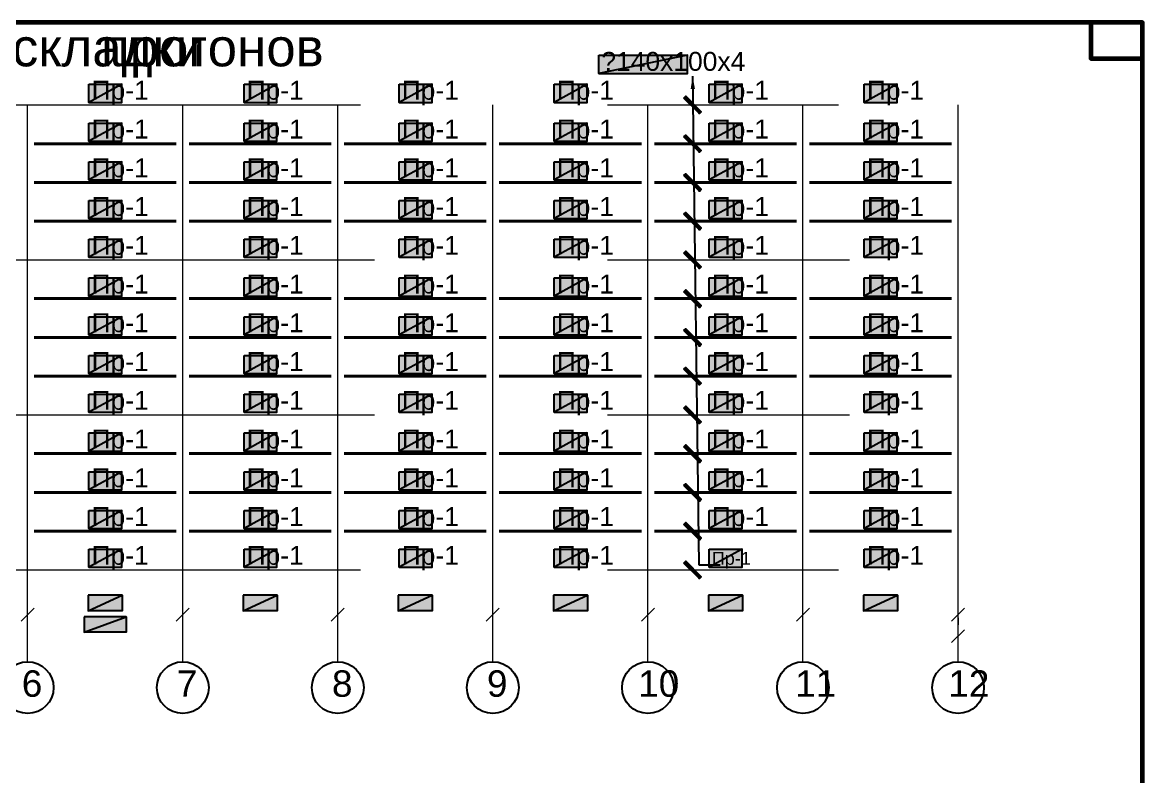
# Model space of a CAD drawing. Extents: x 8 to 21351, y 0 to 420.
# Drawn here: x 18005.6 to 18222.4, y 146 to 292 of the extents above; entities that cross this region are included whole.
import ezdxf

# ---------------------------------------------------------------- set-up
doc = ezdxf.new("R2010")
doc.units = 0
doc.linetypes.add('TEYPDFCAD_CENTER', pattern=[20, 12, -3, 2, -3])
for name, color, linetype in [('PDF_ВЫНОСКИ', 7, 'Continuous'), ('PDF_ОСИ', 7, 'Continuous'), ('TEY_REVIEW_AXIS', 7, 'Continuous'), ('TEY_REVIEW_LEADER', 7, 'Continuous')]:
    doc.layers.add(name, color=color, linetype=linetype)
doc.styles.add('TEYPDFCAD_TEXT', font='arial.ttf')
doc.dimstyles.new('TEYPDFCAD_SCALE_1', dxfattribs={"dimtxt": 2.5, "dimasz": 2.5, "dimexe": 1.25, "dimexo": 0.75, "dimtad": 1, "dimdsep": 46, "dimtxsty": 'Standard', "dimcen": 0.09, "dimadec": 0, "dimazin": 0, "dimtfac": 1, "dimtofl": 0, "dimtmove": 0, "dimatfit": 3, "dimfxl": 1, "dimarcsym": 0})

# ---------------------------------------------------------------- blocks, each defined once
blk = doc.blocks.new('TEY_AXIS')
at = {"layer": 'PDF_ОСИ', "linetype": 'TEYPDFCAD_CENTER', "lineweight": 9}
blk.add_line((0, 0), (1, 0), dxfattribs=at)

msp = doc.modelspace()

# ---------------------------------------------------------------- hatches: boundary and pattern name
at = {"true_color": 0xffffff}
h = msp.add_hatch(color=0, dxfattribs=at)
h.paths.add_polyline_path([(18117.16, 285.67), (18134.3, 285.67), (18117.16, 282.17)])
h.paths.add_polyline_path([(18134.3, 285.67), (18117.16, 282.17), (18134.3, 282.17)])
h = msp.add_hatch(color=0, dxfattribs=at)
h.paths.add_polyline_path([(18018.5, 280.06), (18024.87, 280.06), (18018.5, 276.56)])
h.paths.add_polyline_path([(18024.87, 280.06), (18018.5, 276.56), (18024.87, 276.56)])
h = msp.add_hatch(color=0, dxfattribs=at)
h.paths.add_polyline_path([(18048.51, 280.06), (18054.86, 280.06), (18048.51, 276.56)])
h.paths.add_polyline_path([(18054.86, 280.06), (18048.51, 276.56), (18054.86, 276.56)])
h = msp.add_hatch(color=0, dxfattribs=at)
h.paths.add_polyline_path([(18078.51, 280.06), (18084.88, 280.06), (18078.51, 276.56)])
h.paths.add_polyline_path([(18084.88, 280.06), (18078.51, 276.56), (18084.88, 276.56)])
h = msp.add_hatch(color=0, dxfattribs=at)
h.paths.add_polyline_path([(18108.5, 280.06), (18114.87, 280.06), (18108.5, 276.56)])
h.paths.add_polyline_path([(18114.87, 280.06), (18108.5, 276.56), (18114.87, 276.56)])
h = msp.add_hatch(color=0, dxfattribs=at)
h.paths.add_polyline_path([(18138.51, 280.06), (18144.86, 280.06), (18138.51, 276.56)])
h.paths.add_polyline_path([(18144.86, 280.06), (18138.51, 276.56), (18144.86, 276.56)])
h = msp.add_hatch(color=0, dxfattribs=at)
h.paths.add_polyline_path([(18168.51, 280.06), (18174.88, 280.06), (18168.51, 276.56)])
h.paths.add_polyline_path([(18174.88, 280.06), (18168.51, 276.56), (18174.88, 276.56)])
h = msp.add_hatch(color=7)
h.paths.add_polyline_path([(18133.62, 277.39), (18133.96, 277.75), (18136.61, 274.38)])
h.paths.add_polyline_path([(18133.96, 277.75), (18136.61, 274.38), (18136.97, 274.74)])
h = msp.add_hatch(color=0, dxfattribs=at)
h.paths.add_polyline_path([(18018.5, 272.56), (18024.87, 272.56), (18018.5, 269.07)])
h.paths.add_polyline_path([(18024.87, 272.56), (18018.5, 269.07), (18024.87, 269.07)])
h = msp.add_hatch(color=0, dxfattribs=at)
h.paths.add_polyline_path([(18048.51, 272.56), (18054.86, 272.56), (18048.51, 269.07)])
h.paths.add_polyline_path([(18054.86, 272.56), (18048.51, 269.07), (18054.86, 269.07)])
h = msp.add_hatch(color=0, dxfattribs=at)
h.paths.add_polyline_path([(18078.51, 272.56), (18084.88, 272.56), (18078.51, 269.07)])
h.paths.add_polyline_path([(18084.88, 272.56), (18078.51, 269.07), (18084.88, 269.07)])
h = msp.add_hatch(color=0, dxfattribs=at)
h.paths.add_polyline_path([(18108.5, 272.56), (18114.87, 272.56), (18108.5, 269.07)])
h.paths.add_polyline_path([(18114.87, 272.56), (18108.5, 269.07), (18114.87, 269.07)])
h = msp.add_hatch(color=0, dxfattribs=at)
h.paths.add_polyline_path([(18138.51, 272.56), (18144.86, 272.56), (18138.51, 269.07)])
h.paths.add_polyline_path([(18144.86, 272.56), (18138.51, 269.07), (18144.86, 269.07)])
h = msp.add_hatch(color=0, dxfattribs=at)
h.paths.add_polyline_path([(18168.51, 272.56), (18174.88, 272.56), (18168.51, 269.07)])
h.paths.add_polyline_path([(18174.88, 272.56), (18168.51, 269.07), (18174.88, 269.07)])
h = msp.add_hatch(color=7)
h.paths.add_polyline_path([(18133.62, 269.9), (18133.96, 270.23), (18136.61, 266.89)])
h.paths.add_polyline_path([(18133.96, 270.23), (18136.61, 266.89), (18136.97, 267.25)])
h = msp.add_hatch(color=0, dxfattribs=at)
h.paths.add_polyline_path([(18018.5, 265.07), (18024.87, 265.07), (18018.5, 261.56)])
h.paths.add_polyline_path([(18024.87, 265.07), (18018.5, 261.56), (18024.87, 261.56)])
h = msp.add_hatch(color=0, dxfattribs=at)
h.paths.add_polyline_path([(18048.51, 265.07), (18054.86, 265.07), (18048.51, 261.56)])
h.paths.add_polyline_path([(18054.86, 265.07), (18048.51, 261.56), (18054.86, 261.56)])
h = msp.add_hatch(color=0, dxfattribs=at)
h.paths.add_polyline_path([(18078.51, 265.07), (18084.88, 265.07), (18078.51, 261.56)])
h.paths.add_polyline_path([(18084.88, 265.07), (18078.51, 261.56), (18084.88, 261.56)])
h = msp.add_hatch(color=0, dxfattribs=at)
h.paths.add_polyline_path([(18108.5, 265.07), (18114.87, 265.07), (18108.5, 261.56)])
h.paths.add_polyline_path([(18114.87, 265.07), (18108.5, 261.56), (18114.87, 261.56)])
h = msp.add_hatch(color=0, dxfattribs=at)
h.paths.add_polyline_path([(18138.51, 265.07), (18144.86, 265.07), (18138.51, 261.56)])
h.paths.add_polyline_path([(18144.86, 265.07), (18138.51, 261.56), (18144.86, 261.56)])
h = msp.add_hatch(color=0, dxfattribs=at)
h.paths.add_polyline_path([(18168.51, 265.07), (18174.88, 265.07), (18168.51, 261.56)])
h.paths.add_polyline_path([(18174.88, 265.07), (18168.51, 261.56), (18174.88, 261.56)])
h = msp.add_hatch(color=7)
h.paths.add_polyline_path([(18133.62, 262.38), (18133.96, 262.74), (18136.61, 259.4)])
h.paths.add_polyline_path([(18133.96, 262.74), (18136.61, 259.4), (18136.97, 259.74)])
h = msp.add_hatch(color=0, dxfattribs=at)
h.paths.add_polyline_path([(18018.5, 257.56), (18024.87, 257.56), (18018.5, 254.06)])
h.paths.add_polyline_path([(18024.87, 257.56), (18018.5, 254.06), (18024.87, 254.06)])
h = msp.add_hatch(color=0, dxfattribs=at)
h.paths.add_polyline_path([(18048.51, 257.56), (18054.86, 257.56), (18048.51, 254.06)])
h.paths.add_polyline_path([(18054.86, 257.56), (18048.51, 254.06), (18054.86, 254.06)])
h = msp.add_hatch(color=0, dxfattribs=at)
h.paths.add_polyline_path([(18078.51, 257.56), (18084.88, 257.56), (18078.51, 254.06)])
h.paths.add_polyline_path([(18084.88, 257.56), (18078.51, 254.06), (18084.88, 254.06)])
h = msp.add_hatch(color=0, dxfattribs=at)
h.paths.add_polyline_path([(18108.5, 257.56), (18114.87, 257.56), (18108.5, 254.06)])
h.paths.add_polyline_path([(18114.87, 257.56), (18108.5, 254.06), (18114.87, 254.06)])
h = msp.add_hatch(color=0, dxfattribs=at)
h.paths.add_polyline_path([(18138.51, 257.56), (18144.86, 257.56), (18138.51, 254.06)])
h.paths.add_polyline_path([(18144.86, 257.56), (18138.51, 254.06), (18144.86, 254.06)])
h = msp.add_hatch(color=0, dxfattribs=at)
h.paths.add_polyline_path([(18168.51, 257.56), (18174.88, 257.56), (18168.51, 254.06)])
h.paths.add_polyline_path([(18174.88, 257.56), (18168.51, 254.06), (18174.88, 254.06)])
h = msp.add_hatch(color=7)
h.paths.add_polyline_path([(18133.62, 254.89), (18133.96, 255.25), (18136.61, 251.88)])
h.paths.add_polyline_path([(18133.96, 255.25), (18136.61, 251.88), (18136.97, 252.24)])
h = msp.add_hatch(color=0, dxfattribs=at)
h.paths.add_polyline_path([(18018.5, 250.06), (18024.87, 250.06), (18018.5, 246.57)])
h.paths.add_polyline_path([(18024.87, 250.06), (18018.5, 246.57), (18024.87, 246.57)])
h = msp.add_hatch(color=0, dxfattribs=at)
h.paths.add_polyline_path([(18048.51, 250.06), (18054.86, 250.06), (18048.51, 246.57)])
h.paths.add_polyline_path([(18054.86, 250.06), (18048.51, 246.57), (18054.86, 246.57)])
h = msp.add_hatch(color=0, dxfattribs=at)
h.paths.add_polyline_path([(18078.51, 250.06), (18084.88, 250.06), (18078.51, 246.57)])
h.paths.add_polyline_path([(18084.88, 250.06), (18078.51, 246.57), (18084.88, 246.57)])
h = msp.add_hatch(color=0, dxfattribs=at)
h.paths.add_polyline_path([(18108.5, 250.06), (18114.87, 250.06), (18108.5, 246.57)])
h.paths.add_polyline_path([(18114.87, 250.06), (18108.5, 246.57), (18114.87, 246.57)])
h = msp.add_hatch(color=0, dxfattribs=at)
h.paths.add_polyline_path([(18138.51, 250.06), (18144.86, 250.06), (18138.51, 246.57)])
h.paths.add_polyline_path([(18144.86, 250.06), (18138.51, 246.57), (18144.86, 246.57)])
h = msp.add_hatch(color=0, dxfattribs=at)
h.paths.add_polyline_path([(18168.51, 250.06), (18174.88, 250.06), (18168.51, 246.57)])
h.paths.add_polyline_path([(18174.88, 250.06), (18168.51, 246.57), (18174.88, 246.57)])
h = msp.add_hatch(color=7)
h.paths.add_polyline_path([(18133.62, 247.4), (18133.96, 247.73), (18136.61, 244.39)])
h.paths.add_polyline_path([(18133.96, 247.73), (18136.61, 244.39), (18136.97, 244.75)])
h = msp.add_hatch(color=0, dxfattribs=at)
h.paths.add_polyline_path([(18018.5, 242.57), (18024.87, 242.57), (18018.5, 239.06)])
h.paths.add_polyline_path([(18024.87, 242.57), (18018.5, 239.06), (18024.87, 239.06)])
h = msp.add_hatch(color=0, dxfattribs=at)
h.paths.add_polyline_path([(18048.51, 242.57), (18054.86, 242.57), (18048.51, 239.06)])
h.paths.add_polyline_path([(18054.86, 242.57), (18048.51, 239.06), (18054.86, 239.06)])
h = msp.add_hatch(color=0, dxfattribs=at)
h.paths.add_polyline_path([(18078.51, 242.57), (18084.88, 242.57), (18078.51, 239.06)])
h.paths.add_polyline_path([(18084.88, 242.57), (18078.51, 239.06), (18084.88, 239.06)])
h = msp.add_hatch(color=0, dxfattribs=at)
h.paths.add_polyline_path([(18108.5, 242.57), (18114.87, 242.57), (18108.5, 239.06)])
h.paths.add_polyline_path([(18114.87, 242.57), (18108.5, 239.06), (18114.87, 239.06)])
h = msp.add_hatch(color=0, dxfattribs=at)
h.paths.add_polyline_path([(18138.51, 242.57), (18144.86, 242.57), (18138.51, 239.06)])
h.paths.add_polyline_path([(18144.86, 242.57), (18138.51, 239.06), (18144.86, 239.06)])
h = msp.add_hatch(color=0, dxfattribs=at)
h.paths.add_polyline_path([(18168.51, 242.57), (18174.88, 242.57), (18168.51, 239.06)])
h.paths.add_polyline_path([(18174.88, 242.57), (18168.51, 239.06), (18174.88, 239.06)])
h = msp.add_hatch(color=7)
h.paths.add_polyline_path([(18133.62, 239.88), (18133.96, 240.24), (18136.61, 236.88)])
h.paths.add_polyline_path([(18133.96, 240.24), (18136.61, 236.88), (18136.97, 237.24)])
h = msp.add_hatch(color=0, dxfattribs=at)
h.paths.add_polyline_path([(18018.5, 235.06), (18024.87, 235.06), (18018.5, 231.56)])
h.paths.add_polyline_path([(18024.87, 235.06), (18018.5, 231.56), (18024.87, 231.56)])
h = msp.add_hatch(color=0, dxfattribs=at)
h.paths.add_polyline_path([(18048.51, 235.06), (18054.86, 235.06), (18048.51, 231.56)])
h.paths.add_polyline_path([(18054.86, 235.06), (18048.51, 231.56), (18054.86, 231.56)])
h = msp.add_hatch(color=0, dxfattribs=at)
h.paths.add_polyline_path([(18078.51, 235.06), (18084.88, 235.06), (18078.51, 231.56)])
h.paths.add_polyline_path([(18084.88, 235.06), (18078.51, 231.56), (18084.88, 231.56)])
h = msp.add_hatch(color=0, dxfattribs=at)
h.paths.add_polyline_path([(18108.5, 235.06), (18114.87, 235.06), (18108.5, 231.56)])
h.paths.add_polyline_path([(18114.87, 235.06), (18108.5, 231.56), (18114.87, 231.56)])
h = msp.add_hatch(color=0, dxfattribs=at)
h.paths.add_polyline_path([(18138.51, 235.06), (18144.86, 235.06), (18138.51, 231.56)])
h.paths.add_polyline_path([(18144.86, 235.06), (18138.51, 231.56), (18144.86, 231.56)])
h = msp.add_hatch(color=0, dxfattribs=at)
h.paths.add_polyline_path([(18168.51, 235.06), (18174.88, 235.06), (18168.51, 231.56)])
h.paths.add_polyline_path([(18174.88, 235.06), (18168.51, 231.56), (18174.88, 231.56)])
h = msp.add_hatch(color=7)
h.paths.add_polyline_path([(18133.62, 232.39), (18133.96, 232.75), (18136.61, 229.38)])
h.paths.add_polyline_path([(18133.96, 232.75), (18136.61, 229.38), (18136.97, 229.74)])
h = msp.add_hatch(color=0, dxfattribs=at)
h.paths.add_polyline_path([(18018.5, 227.56), (18024.87, 227.56), (18018.5, 224.07)])
h.paths.add_polyline_path([(18024.87, 227.56), (18018.5, 224.07), (18024.87, 224.07)])
h = msp.add_hatch(color=0, dxfattribs=at)
h.paths.add_polyline_path([(18048.51, 227.56), (18054.86, 227.56), (18048.51, 224.07)])
h.paths.add_polyline_path([(18054.86, 227.56), (18048.51, 224.07), (18054.86, 224.07)])
h = msp.add_hatch(color=0, dxfattribs=at)
h.paths.add_polyline_path([(18078.51, 227.56), (18084.88, 227.56), (18078.51, 224.07)])
h.paths.add_polyline_path([(18084.88, 227.56), (18078.51, 224.07), (18084.88, 224.07)])
h = msp.add_hatch(color=0, dxfattribs=at)
h.paths.add_polyline_path([(18108.5, 227.56), (18114.87, 227.56), (18108.5, 224.07)])
h.paths.add_polyline_path([(18114.87, 227.56), (18108.5, 224.07), (18114.87, 224.07)])
h = msp.add_hatch(color=0, dxfattribs=at)
h.paths.add_polyline_path([(18138.51, 227.56), (18144.86, 227.56), (18138.51, 224.07)])
h.paths.add_polyline_path([(18144.86, 227.56), (18138.51, 224.07), (18144.86, 224.07)])
h = msp.add_hatch(color=0, dxfattribs=at)
h.paths.add_polyline_path([(18168.51, 227.56), (18174.88, 227.56), (18168.51, 224.07)])
h.paths.add_polyline_path([(18174.88, 227.56), (18168.51, 224.07), (18174.88, 224.07)])
h = msp.add_hatch(color=7)
h.paths.add_polyline_path([(18133.62, 224.9), (18133.96, 225.23), (18136.61, 221.89)])
h.paths.add_polyline_path([(18133.96, 225.23), (18136.61, 221.89), (18136.97, 222.23)])
h = msp.add_hatch(color=0, dxfattribs=at)
h.paths.add_polyline_path([(18018.5, 220.07), (18024.87, 220.07), (18018.5, 216.56)])
h.paths.add_polyline_path([(18024.87, 220.07), (18018.5, 216.56), (18024.87, 216.56)])
h = msp.add_hatch(color=0, dxfattribs=at)
h.paths.add_polyline_path([(18048.51, 220.07), (18054.86, 220.07), (18048.51, 216.56)])
h.paths.add_polyline_path([(18054.86, 220.07), (18048.51, 216.56), (18054.86, 216.56)])
h = msp.add_hatch(color=0, dxfattribs=at)
h.paths.add_polyline_path([(18078.51, 220.07), (18084.88, 220.07), (18078.51, 216.56)])
h.paths.add_polyline_path([(18084.88, 220.07), (18078.51, 216.56), (18084.88, 216.56)])
h = msp.add_hatch(color=0, dxfattribs=at)
h.paths.add_polyline_path([(18108.5, 220.07), (18114.87, 220.07), (18108.5, 216.56)])
h.paths.add_polyline_path([(18114.87, 220.07), (18108.5, 216.56), (18114.87, 216.56)])
h = msp.add_hatch(color=0, dxfattribs=at)
h.paths.add_polyline_path([(18138.51, 220.07), (18144.86, 220.07), (18138.51, 216.56)])
h.paths.add_polyline_path([(18144.86, 220.07), (18138.51, 216.56), (18144.86, 216.56)])
h = msp.add_hatch(color=0, dxfattribs=at)
h.paths.add_polyline_path([(18168.51, 220.07), (18174.88, 220.07), (18168.51, 216.56)])
h.paths.add_polyline_path([(18174.88, 220.07), (18168.51, 216.56), (18174.88, 216.56)])
h = msp.add_hatch(color=7)
h.paths.add_polyline_path([(18133.62, 217.38), (18133.96, 217.74), (18136.61, 214.38)])
h.paths.add_polyline_path([(18133.96, 217.74), (18136.61, 214.38), (18136.97, 214.74)])
h = msp.add_hatch(color=0, dxfattribs=at)
h.paths.add_polyline_path([(18018.5, 212.56), (18024.87, 212.56), (18018.5, 209.06)])
h.paths.add_polyline_path([(18024.87, 212.56), (18018.5, 209.06), (18024.87, 209.06)])
h = msp.add_hatch(color=0, dxfattribs=at)
h.paths.add_polyline_path([(18048.51, 212.56), (18054.86, 212.56), (18048.51, 209.06)])
h.paths.add_polyline_path([(18054.86, 212.56), (18048.51, 209.06), (18054.86, 209.06)])
h = msp.add_hatch(color=0, dxfattribs=at)
h.paths.add_polyline_path([(18078.51, 212.56), (18084.88, 212.56), (18078.51, 209.06)])
h.paths.add_polyline_path([(18084.88, 212.56), (18078.51, 209.06), (18084.88, 209.06)])
h = msp.add_hatch(color=0, dxfattribs=at)
h.paths.add_polyline_path([(18108.5, 212.56), (18114.87, 212.56), (18108.5, 209.06)])
h.paths.add_polyline_path([(18114.87, 212.56), (18108.5, 209.06), (18114.87, 209.06)])
h = msp.add_hatch(color=0, dxfattribs=at)
h.paths.add_polyline_path([(18138.51, 212.56), (18144.86, 212.56), (18138.51, 209.06)])
h.paths.add_polyline_path([(18144.86, 212.56), (18138.51, 209.06), (18144.86, 209.06)])
h = msp.add_hatch(color=0, dxfattribs=at)
h.paths.add_polyline_path([(18168.51, 212.56), (18174.88, 212.56), (18168.51, 209.06)])
h.paths.add_polyline_path([(18174.88, 212.56), (18168.51, 209.06), (18174.88, 209.06)])
h = msp.add_hatch(color=7)
h.paths.add_polyline_path([(18133.62, 209.89), (18133.96, 210.25), (18136.61, 206.88)])
h.paths.add_polyline_path([(18133.96, 210.25), (18136.61, 206.88), (18136.97, 207.24)])
h = msp.add_hatch(color=0, dxfattribs=at)
h.paths.add_polyline_path([(18018.5, 205.06), (18024.87, 205.06), (18018.5, 201.57)])
h.paths.add_polyline_path([(18024.87, 205.06), (18018.5, 201.57), (18024.87, 201.57)])
h = msp.add_hatch(color=0, dxfattribs=at)
h.paths.add_polyline_path([(18048.51, 205.06), (18054.86, 205.06), (18048.51, 201.57)])
h.paths.add_polyline_path([(18054.86, 205.06), (18048.51, 201.57), (18054.86, 201.57)])
h = msp.add_hatch(color=0, dxfattribs=at)
h.paths.add_polyline_path([(18078.51, 205.06), (18084.88, 205.06), (18078.51, 201.57)])
h.paths.add_polyline_path([(18084.88, 205.06), (18078.51, 201.57), (18084.88, 201.57)])
h = msp.add_hatch(color=0, dxfattribs=at)
h.paths.add_polyline_path([(18108.5, 205.06), (18114.87, 205.06), (18108.5, 201.57)])
h.paths.add_polyline_path([(18114.87, 205.06), (18108.5, 201.57), (18114.87, 201.57)])
h = msp.add_hatch(color=0, dxfattribs=at)
h.paths.add_polyline_path([(18138.51, 205.06), (18144.86, 205.06), (18138.51, 201.57)])
h.paths.add_polyline_path([(18144.86, 205.06), (18138.51, 201.57), (18144.86, 201.57)])
h = msp.add_hatch(color=0, dxfattribs=at)
h.paths.add_polyline_path([(18168.51, 205.06), (18174.88, 205.06), (18168.51, 201.57)])
h.paths.add_polyline_path([(18174.88, 205.06), (18168.51, 201.57), (18174.88, 201.57)])
h = msp.add_hatch(color=7)
h.paths.add_polyline_path([(18133.62, 202.37), (18133.96, 202.73), (18136.61, 199.39)])
h.paths.add_polyline_path([(18133.96, 202.73), (18136.61, 199.39), (18136.97, 199.73)])
h = msp.add_hatch(color=0, dxfattribs=at)
h.paths.add_polyline_path([(18018.5, 197.57), (18024.87, 197.57), (18018.5, 194.06)])
h.paths.add_polyline_path([(18024.87, 197.57), (18018.5, 194.06), (18024.87, 194.06)])
h = msp.add_hatch(color=0, dxfattribs=at)
h.paths.add_polyline_path([(18048.51, 197.57), (18054.86, 197.57), (18048.51, 194.06)])
h.paths.add_polyline_path([(18054.86, 197.57), (18048.51, 194.06), (18054.86, 194.06)])
h = msp.add_hatch(color=0, dxfattribs=at)
h.paths.add_polyline_path([(18078.51, 197.57), (18084.88, 197.57), (18078.51, 194.06)])
h.paths.add_polyline_path([(18084.88, 197.57), (18078.51, 194.06), (18084.88, 194.06)])
h = msp.add_hatch(color=0, dxfattribs=at)
h.paths.add_polyline_path([(18108.5, 197.57), (18114.87, 197.57), (18108.5, 194.06)])
h.paths.add_polyline_path([(18114.87, 197.57), (18108.5, 194.06), (18114.87, 194.06)])
h = msp.add_hatch(color=0, dxfattribs=at)
h.paths.add_polyline_path([(18138.51, 197.57), (18144.86, 197.57), (18138.51, 194.06)])
h.paths.add_polyline_path([(18144.86, 197.57), (18138.51, 194.06), (18144.86, 194.06)])
h = msp.add_hatch(color=0, dxfattribs=at)
h.paths.add_polyline_path([(18168.51, 197.57), (18174.88, 197.57), (18168.51, 194.06)])
h.paths.add_polyline_path([(18174.88, 197.57), (18168.51, 194.06), (18174.88, 194.06)])
h = msp.add_hatch(color=7)
h.paths.add_polyline_path([(18133.62, 194.88), (18133.96, 195.24), (18136.61, 191.88)])
h.paths.add_polyline_path([(18133.96, 195.24), (18136.61, 191.88), (18136.97, 192.24)])
h = msp.add_hatch(color=0, dxfattribs=at)
h.paths.add_polyline_path([(18018.5, 190.06), (18024.87, 190.06), (18018.5, 186.56)])
h.paths.add_polyline_path([(18024.87, 190.06), (18018.5, 186.56), (18024.87, 186.56)])
h = msp.add_hatch(color=0, dxfattribs=at)
h.paths.add_polyline_path([(18048.51, 190.06), (18054.86, 190.06), (18048.51, 186.56)])
h.paths.add_polyline_path([(18054.86, 190.06), (18048.51, 186.56), (18054.86, 186.56)])
h = msp.add_hatch(color=0, dxfattribs=at)
h.paths.add_polyline_path([(18078.51, 190.06), (18084.88, 190.06), (18078.51, 186.56)])
h.paths.add_polyline_path([(18084.88, 190.06), (18078.51, 186.56), (18084.88, 186.56)])
h = msp.add_hatch(color=0, dxfattribs=at)
h.paths.add_polyline_path([(18108.5, 190.06), (18114.87, 190.06), (18108.5, 186.56)])
h.paths.add_polyline_path([(18114.87, 190.06), (18108.5, 186.56), (18114.87, 186.56)])
h = msp.add_hatch(color=0, dxfattribs=at)
h.paths.add_polyline_path([(18138.51, 190.06), (18144.86, 190.06), (18138.51, 186.56)])
h.paths.add_polyline_path([(18144.86, 190.06), (18138.51, 186.56), (18144.86, 186.56)])
h = msp.add_hatch(color=0, dxfattribs=at)
h.paths.add_polyline_path([(18168.51, 190.06), (18174.88, 190.06), (18168.51, 186.56)])
h.paths.add_polyline_path([(18174.88, 190.06), (18168.51, 186.56), (18174.88, 186.56)])
h = msp.add_hatch(color=7)
h.paths.add_polyline_path([(18133.62, 187.39), (18133.96, 187.73), (18136.61, 184.38)])
h.paths.add_polyline_path([(18133.96, 187.73), (18136.61, 184.38), (18136.97, 184.74)])
h = msp.add_hatch(color=0, dxfattribs=at)
h.paths.add_polyline_path([(18018.33, 181.17), (18018.33, 178.16), (18024.91, 181.17)])
h.paths.add_polyline_path([(18018.33, 178.16), (18024.91, 181.17), (18024.91, 178.16)])
h = msp.add_hatch(color=0, dxfattribs=at)
h.paths.add_polyline_path([(18048.34, 181.17), (18048.34, 178.16), (18054.93, 181.17)])
h.paths.add_polyline_path([(18048.34, 178.16), (18054.93, 181.17), (18054.93, 178.16)])
h = msp.add_hatch(color=0, dxfattribs=at)
h.paths.add_polyline_path([(18078.34, 181.17), (18078.34, 178.16), (18084.92, 181.17)])
h.paths.add_polyline_path([(18078.34, 178.16), (18084.92, 181.17), (18084.92, 178.16)])
h = msp.add_hatch(color=0, dxfattribs=at)
h.paths.add_polyline_path([(18108.35, 181.17), (18108.35, 178.16), (18114.93, 181.17)])
h.paths.add_polyline_path([(18108.35, 178.16), (18114.93, 181.17), (18114.93, 178.16)])
h = msp.add_hatch(color=0, dxfattribs=at)
h.paths.add_polyline_path([(18138.34, 181.17), (18138.34, 178.16), (18144.93, 181.17)])
h.paths.add_polyline_path([(18138.34, 178.16), (18144.93, 181.17), (18144.93, 178.16)])
h = msp.add_hatch(color=0, dxfattribs=at)
h.paths.add_polyline_path([(18168.36, 181.17), (18168.36, 178.16), (18174.92, 181.17)])
h.paths.add_polyline_path([(18168.36, 178.16), (18174.92, 181.17), (18174.92, 178.16)])
h = msp.add_hatch(color=0, dxfattribs=at)
h.paths.add_polyline_path([(18017.55, 177), (18017.55, 173.99), (18025.72, 177)])
h.paths.add_polyline_path([(18017.55, 173.99), (18025.72, 177), (18025.72, 173.99)])

# ---------------------------------------------------------------- linework, layer by layer
at = {"color": 0, "lineweight": 0, "true_color": 0xffffff}
for p, q in [((18117.16, 282.17), (18134.3, 282.17)), ((18018.5, 276.56), (18024.87, 276.56)), ((18048.51, 276.56), (18054.86, 276.56)), ((18078.51, 276.56), (18084.88, 276.56)), ((18108.5, 276.56), (18114.87, 276.56)), ((18138.51, 276.56), (18144.86, 276.56)), ((18168.51, 276.56), (18174.88, 276.56)), ((18018.5, 269.07), (18024.87, 269.07)), ((18048.51, 269.07), (18054.86, 269.07)), ((18078.51, 269.07), (18084.88, 269.07)), ((18108.5, 269.07), (18114.87, 269.07)), ((18138.51, 269.07), (18144.86, 269.07)), ((18168.51, 269.07), (18174.88, 269.07)), ((18018.5, 261.56), (18024.87, 261.56)), ((18048.51, 261.56), (18054.86, 261.56)), ((18078.51, 261.56), (18084.88, 261.56)), ((18108.5, 261.56), (18114.87, 261.56)), ((18138.51, 261.56), (18144.86, 261.56)), ((18168.51, 261.56), (18174.88, 261.56)), ((18018.5, 254.06), (18024.87, 254.06)), ((18048.51, 254.06), (18054.86, 254.06)), ((18078.51, 254.06), (18084.88, 254.06)), ((18108.5, 254.06), (18114.87, 254.06)), ((18138.51, 254.06), (18144.86, 254.06)), ((18168.51, 254.06), (18174.88, 254.06)), ((18018.5, 246.57), (18024.87, 246.57)), ((18048.51, 246.57), (18054.86, 246.57)), ((18078.51, 246.57), (18084.88, 246.57)), ((18108.5, 246.57), (18114.87, 246.57)), ((18138.51, 246.57), (18144.86, 246.57)), ((18168.51, 246.57), (18174.88, 246.57)), ((18018.5, 239.06), (18024.87, 239.06)), ((18048.51, 239.06), (18054.86, 239.06)), ((18078.51, 239.06), (18084.88, 239.06)), ((18108.5, 239.06), (18114.87, 239.06)), ((18138.51, 239.06), (18144.86, 239.06)), ((18168.51, 239.06), (18174.88, 239.06)), ((18018.5, 231.56), (18024.87, 231.56)), ((18048.51, 231.56), (18054.86, 231.56)), ((18078.51, 231.56), (18084.88, 231.56)), ((18108.5, 231.56), (18114.87, 231.56)), ((18138.51, 231.56), (18144.86, 231.56)), ((18168.51, 231.56), (18174.88, 231.56)), ((18018.5, 224.07), (18024.87, 224.07)), ((18048.51, 224.07), (18054.86, 224.07)), ((18078.51, 224.07), (18084.88, 224.07)), ((18108.5, 224.07), (18114.87, 224.07)), ((18138.51, 224.07), (18144.86, 224.07)), ((18168.51, 224.07), (18174.88, 224.07)), ((18018.5, 216.56), (18024.87, 216.56)), ((18048.51, 216.56), (18054.86, 216.56)), ((18078.51, 216.56), (18084.88, 216.56)), ((18108.5, 216.56), (18114.87, 216.56)), ((18138.51, 216.56), (18144.86, 216.56)), ((18168.51, 216.56), (18174.88, 216.56)), ((18018.5, 209.06), (18024.87, 209.06)), ((18048.51, 209.06), (18054.86, 209.06)), ((18078.51, 209.06), (18084.88, 209.06)), ((18108.5, 209.06), (18114.87, 209.06)), ((18138.51, 209.06), (18144.86, 209.06)), ((18168.51, 209.06), (18174.88, 209.06)), ((18018.5, 201.57), (18024.87, 201.57)), ((18048.51, 201.57), (18054.86, 201.57)), ((18078.51, 201.57), (18084.88, 201.57)), ((18108.5, 201.57), (18114.87, 201.57)), ((18138.51, 201.57), (18144.86, 201.57)), ((18168.51, 201.57), (18174.88, 201.57)), ((18018.5, 194.06), (18024.87, 194.06)), ((18048.51, 194.06), (18054.86, 194.06)), ((18078.51, 194.06), (18084.88, 194.06)), ((18108.5, 194.06), (18114.87, 194.06)), ((18138.51, 194.06), (18144.86, 194.06)), ((18168.51, 194.06), (18174.88, 194.06)), ((18018.5, 186.56), (18024.87, 186.56)), ((18048.51, 186.56), (18054.86, 186.56)), ((18078.51, 186.56), (18084.88, 186.56)), ((18108.5, 186.56), (18114.87, 186.56)), ((18138.51, 186.56), (18144.86, 186.56)), ((18168.51, 186.56), (18174.88, 186.56))]:
    msp.add_line(p, q, dxfattribs=at)
at = {"color": 7, "lineweight": 25}
for p, q in [((18133.79, 277.56), (18136.8, 274.57)), ((18133.79, 270.07), (18136.8, 267.06)), ((18133.79, 262.57), (18136.8, 259.57)), ((18133.79, 255.06), (18136.8, 252.07)), ((18133.79, 247.57), (18136.8, 244.56)), ((18133.79, 240.07), (18136.8, 237.07)), ((18133.79, 232.56), (18136.8, 229.55)), ((18133.79, 225.07), (18136.8, 222.06)), ((18133.79, 217.57), (18136.8, 214.57)), ((18133.79, 210.06), (18136.8, 207.05)), ((18133.79, 202.56), (18136.8, 199.56)), ((18133.79, 195.05), (18136.8, 192.07)), ((18133.79, 187.56), (18136.8, 184.55))]:
    msp.add_line(p, q, dxfattribs=at)
at = {"color": 7, "lineweight": 5}
for p, q in [((18005.38, 176.15), (18007.87, 178.65)), ((18007.87, 178.65), (18005.38, 176.15)), ((18006.62, 178.03), (18006.62, 179.41)), ((18006.62, 178.03), (18006.62, 179.41)), ((18035.39, 176.15), (18037.89, 178.65)), ((18037.89, 178.65), (18035.39, 176.15)), ((18036.64, 178.03), (18036.64, 179.41)), ((18036.64, 178.03), (18036.64, 179.41)), ((18065.38, 176.15), (18067.88, 178.65)), ((18067.88, 178.65), (18065.38, 176.15)), ((18066.63, 178.03), (18066.63, 179.41)), ((18066.63, 178.03), (18066.63, 179.41)), ((18095.38, 176.15), (18097.87, 178.65)), ((18097.87, 178.65), (18095.38, 176.15)), ((18096.63, 178.03), (18096.63, 179.41)), ((18096.63, 178.03), (18096.63, 179.41)), ((18125.39, 176.15), (18127.89, 178.65)), ((18127.89, 178.65), (18125.39, 176.15)), ((18126.64, 178.03), (18126.64, 179.41)), ((18126.64, 178.03), (18126.64, 179.41)), ((18155.38, 176.15), (18157.88, 178.65)), ((18157.88, 178.65), (18155.38, 176.15)), ((18156.63, 178.03), (18156.63, 179.41)), ((18156.63, 178.03), (18156.63, 179.41)), ((18185.4, 176.15), (18187.9, 178.65)), ((18186.65, 176.78), (18186.65, 175.41)), ((18185.4, 171.98), (18187.9, 174.48)), ((18186.65, 171.26), (18186.65, 175.24))]:
    msp.add_line(p, q, dxfattribs=at)
at = {"lineweight": 60}
msp.add_lwpolyline([(18222.36, 285.05), (18222.36, 292.04), (18212.36, 292.04), (18212.36, 285.05)], close=True, dxfattribs=at)
at = {"color": 0, "true_color": 0xffffff}
for points in [[(18117.16, 285.67), (18134.3, 285.67), (18117.16, 282.17)], [(18134.3, 285.67), (18117.16, 282.17), (18134.3, 282.17)], [(18018.5, 280.06), (18024.87, 280.06), (18018.5, 276.56)], [(18024.87, 280.06), (18018.5, 276.56), (18024.87, 276.56)], [(18048.51, 280.06), (18054.86, 280.06), (18048.51, 276.56)], [(18054.86, 280.06), (18048.51, 276.56), (18054.86, 276.56)], [(18078.51, 280.06), (18084.88, 280.06), (18078.51, 276.56)], [(18084.88, 280.06), (18078.51, 276.56), (18084.88, 276.56)], [(18108.5, 280.06), (18114.87, 280.06), (18108.5, 276.56)], [(18114.87, 280.06), (18108.5, 276.56), (18114.87, 276.56)], [(18138.51, 280.06), (18144.86, 280.06), (18138.51, 276.56)], [(18144.86, 280.06), (18138.51, 276.56), (18144.86, 276.56)], [(18168.51, 280.06), (18174.88, 280.06), (18168.51, 276.56)], [(18174.88, 280.06), (18168.51, 276.56), (18174.88, 276.56)], [(18018.5, 272.56), (18024.87, 272.56), (18018.5, 269.07)], [(18024.87, 272.56), (18018.5, 269.07), (18024.87, 269.07)], [(18048.51, 272.56), (18054.86, 272.56), (18048.51, 269.07)], [(18054.86, 272.56), (18048.51, 269.07), (18054.86, 269.07)], [(18078.51, 272.56), (18084.88, 272.56), (18078.51, 269.07)], [(18084.88, 272.56), (18078.51, 269.07), (18084.88, 269.07)], [(18108.5, 272.56), (18114.87, 272.56), (18108.5, 269.07)], [(18114.87, 272.56), (18108.5, 269.07), (18114.87, 269.07)], [(18138.51, 272.56), (18144.86, 272.56), (18138.51, 269.07)], [(18144.86, 272.56), (18138.51, 269.07), (18144.86, 269.07)], [(18168.51, 272.56), (18174.88, 272.56), (18168.51, 269.07)], [(18174.88, 272.56), (18168.51, 269.07), (18174.88, 269.07)], [(18018.5, 265.07), (18024.87, 265.07), (18018.5, 261.56)], [(18024.87, 265.07), (18018.5, 261.56), (18024.87, 261.56)], [(18048.51, 265.07), (18054.86, 265.07), (18048.51, 261.56)], [(18054.86, 265.07), (18048.51, 261.56), (18054.86, 261.56)], [(18078.51, 265.07), (18084.88, 265.07), (18078.51, 261.56)], [(18084.88, 265.07), (18078.51, 261.56), (18084.88, 261.56)], [(18108.5, 265.07), (18114.87, 265.07), (18108.5, 261.56)], [(18114.87, 265.07), (18108.5, 261.56), (18114.87, 261.56)], [(18138.51, 265.07), (18144.86, 265.07), (18138.51, 261.56)], [(18144.86, 265.07), (18138.51, 261.56), (18144.86, 261.56)], [(18168.51, 265.07), (18174.88, 265.07), (18168.51, 261.56)], [(18174.88, 265.07), (18168.51, 261.56), (18174.88, 261.56)], [(18018.5, 257.56), (18024.87, 257.56), (18018.5, 254.06)], [(18024.87, 257.56), (18018.5, 254.06), (18024.87, 254.06)], [(18048.51, 257.56), (18054.86, 257.56), (18048.51, 254.06)], [(18054.86, 257.56), (18048.51, 254.06), (18054.86, 254.06)], [(18078.51, 257.56), (18084.88, 257.56), (18078.51, 254.06)], [(18084.88, 257.56), (18078.51, 254.06), (18084.88, 254.06)], [(18108.5, 257.56), (18114.87, 257.56), (18108.5, 254.06)], [(18114.87, 257.56), (18108.5, 254.06), (18114.87, 254.06)], [(18138.51, 257.56), (18144.86, 257.56), (18138.51, 254.06)], [(18144.86, 257.56), (18138.51, 254.06), (18144.86, 254.06)], [(18168.51, 257.56), (18174.88, 257.56), (18168.51, 254.06)], [(18174.88, 257.56), (18168.51, 254.06), (18174.88, 254.06)], [(18018.5, 250.06), (18024.87, 250.06), (18018.5, 246.57)], [(18024.87, 250.06), (18018.5, 246.57), (18024.87, 246.57)], [(18048.51, 250.06), (18054.86, 250.06), (18048.51, 246.57)], [(18054.86, 250.06), (18048.51, 246.57), (18054.86, 246.57)], [(18078.51, 250.06), (18084.88, 250.06), (18078.51, 246.57)], [(18084.88, 250.06), (18078.51, 246.57), (18084.88, 246.57)], [(18108.5, 250.06), (18114.87, 250.06), (18108.5, 246.57)], [(18114.87, 250.06), (18108.5, 246.57), (18114.87, 246.57)], [(18138.51, 250.06), (18144.86, 250.06), (18138.51, 246.57)], [(18144.86, 250.06), (18138.51, 246.57), (18144.86, 246.57)], [(18168.51, 250.06), (18174.88, 250.06), (18168.51, 246.57)], [(18174.88, 250.06), (18168.51, 246.57), (18174.88, 246.57)], [(18018.5, 242.57), (18024.87, 242.57), (18018.5, 239.06)], [(18024.87, 242.57), (18018.5, 239.06), (18024.87, 239.06)], [(18048.51, 242.57), (18054.86, 242.57), (18048.51, 239.06)], [(18054.86, 242.57), (18048.51, 239.06), (18054.86, 239.06)], [(18078.51, 242.57), (18084.88, 242.57), (18078.51, 239.06)], [(18084.88, 242.57), (18078.51, 239.06), (18084.88, 239.06)], [(18108.5, 242.57), (18114.87, 242.57), (18108.5, 239.06)], [(18114.87, 242.57), (18108.5, 239.06), (18114.87, 239.06)], [(18138.51, 242.57), (18144.86, 242.57), (18138.51, 239.06)], [(18144.86, 242.57), (18138.51, 239.06), (18144.86, 239.06)], [(18168.51, 242.57), (18174.88, 242.57), (18168.51, 239.06)], [(18174.88, 242.57), (18168.51, 239.06), (18174.88, 239.06)], [(18018.5, 235.06), (18024.87, 235.06), (18018.5, 231.56)], [(18024.87, 235.06), (18018.5, 231.56), (18024.87, 231.56)], [(18048.51, 235.06), (18054.86, 235.06), (18048.51, 231.56)], [(18054.86, 235.06), (18048.51, 231.56), (18054.86, 231.56)], [(18078.51, 235.06), (18084.88, 235.06), (18078.51, 231.56)], [(18084.88, 235.06), (18078.51, 231.56), (18084.88, 231.56)], [(18108.5, 235.06), (18114.87, 235.06), (18108.5, 231.56)], [(18114.87, 235.06), (18108.5, 231.56), (18114.87, 231.56)], [(18138.51, 235.06), (18144.86, 235.06), (18138.51, 231.56)], [(18144.86, 235.06), (18138.51, 231.56), (18144.86, 231.56)], [(18168.51, 235.06), (18174.88, 235.06), (18168.51, 231.56)], [(18174.88, 235.06), (18168.51, 231.56), (18174.88, 231.56)], [(18018.5, 227.56), (18024.87, 227.56), (18018.5, 224.07)], [(18024.87, 227.56), (18018.5, 224.07), (18024.87, 224.07)], [(18048.51, 227.56), (18054.86, 227.56), (18048.51, 224.07)], [(18054.86, 227.56), (18048.51, 224.07), (18054.86, 224.07)], [(18078.51, 227.56), (18084.88, 227.56), (18078.51, 224.07)], [(18084.88, 227.56), (18078.51, 224.07), (18084.88, 224.07)], [(18108.5, 227.56), (18114.87, 227.56), (18108.5, 224.07)], [(18114.87, 227.56), (18108.5, 224.07), (18114.87, 224.07)], [(18138.51, 227.56), (18144.86, 227.56), (18138.51, 224.07)], [(18144.86, 227.56), (18138.51, 224.07), (18144.86, 224.07)], [(18168.51, 227.56), (18174.88, 227.56), (18168.51, 224.07)], [(18174.88, 227.56), (18168.51, 224.07), (18174.88, 224.07)], [(18018.5, 220.07), (18024.87, 220.07), (18018.5, 216.56)], [(18024.87, 220.07), (18018.5, 216.56), (18024.87, 216.56)], [(18048.51, 220.07), (18054.86, 220.07), (18048.51, 216.56)], [(18054.86, 220.07), (18048.51, 216.56), (18054.86, 216.56)], [(18078.51, 220.07), (18084.88, 220.07), (18078.51, 216.56)], [(18084.88, 220.07), (18078.51, 216.56), (18084.88, 216.56)], [(18108.5, 220.07), (18114.87, 220.07), (18108.5, 216.56)], [(18114.87, 220.07), (18108.5, 216.56), (18114.87, 216.56)], [(18138.51, 220.07), (18144.86, 220.07), (18138.51, 216.56)], [(18144.86, 220.07), (18138.51, 216.56), (18144.86, 216.56)], [(18168.51, 220.07), (18174.88, 220.07), (18168.51, 216.56)], [(18174.88, 220.07), (18168.51, 216.56), (18174.88, 216.56)], [(18018.5, 212.56), (18024.87, 212.56), (18018.5, 209.06)], [(18024.87, 212.56), (18018.5, 209.06), (18024.87, 209.06)], [(18048.51, 212.56), (18054.86, 212.56), (18048.51, 209.06)], [(18054.86, 212.56), (18048.51, 209.06), (18054.86, 209.06)], [(18078.51, 212.56), (18084.88, 212.56), (18078.51, 209.06)], [(18084.88, 212.56), (18078.51, 209.06), (18084.88, 209.06)], [(18108.5, 212.56), (18114.87, 212.56), (18108.5, 209.06)], [(18114.87, 212.56), (18108.5, 209.06), (18114.87, 209.06)], [(18138.51, 212.56), (18144.86, 212.56), (18138.51, 209.06)], [(18144.86, 212.56), (18138.51, 209.06), (18144.86, 209.06)], [(18168.51, 212.56), (18174.88, 212.56), (18168.51, 209.06)], [(18174.88, 212.56), (18168.51, 209.06), (18174.88, 209.06)], [(18018.5, 205.06), (18024.87, 205.06), (18018.5, 201.57)], [(18024.87, 205.06), (18018.5, 201.57), (18024.87, 201.57)], [(18048.51, 205.06), (18054.86, 205.06), (18048.51, 201.57)], [(18054.86, 205.06), (18048.51, 201.57), (18054.86, 201.57)], [(18078.51, 205.06), (18084.88, 205.06), (18078.51, 201.57)], [(18084.88, 205.06), (18078.51, 201.57), (18084.88, 201.57)], [(18108.5, 205.06), (18114.87, 205.06), (18108.5, 201.57)], [(18114.87, 205.06), (18108.5, 201.57), (18114.87, 201.57)], [(18138.51, 205.06), (18144.86, 205.06), (18138.51, 201.57)], [(18144.86, 205.06), (18138.51, 201.57), (18144.86, 201.57)], [(18168.51, 205.06), (18174.88, 205.06), (18168.51, 201.57)], [(18174.88, 205.06), (18168.51, 201.57), (18174.88, 201.57)], [(18018.5, 197.57), (18024.87, 197.57), (18018.5, 194.06)], [(18024.87, 197.57), (18018.5, 194.06), (18024.87, 194.06)], [(18048.51, 197.57), (18054.86, 197.57), (18048.51, 194.06)], [(18054.86, 197.57), (18048.51, 194.06), (18054.86, 194.06)], [(18078.51, 197.57), (18084.88, 197.57), (18078.51, 194.06)], [(18084.88, 197.57), (18078.51, 194.06), (18084.88, 194.06)], [(18108.5, 197.57), (18114.87, 197.57), (18108.5, 194.06)], [(18114.87, 197.57), (18108.5, 194.06), (18114.87, 194.06)], [(18138.51, 197.57), (18144.86, 197.57), (18138.51, 194.06)], [(18144.86, 197.57), (18138.51, 194.06), (18144.86, 194.06)], [(18168.51, 197.57), (18174.88, 197.57), (18168.51, 194.06)], [(18174.88, 197.57), (18168.51, 194.06), (18174.88, 194.06)], [(18018.5, 190.06), (18024.87, 190.06), (18018.5, 186.56)], [(18024.87, 190.06), (18018.5, 186.56), (18024.87, 186.56)], [(18048.51, 190.06), (18054.86, 190.06), (18048.51, 186.56)], [(18054.86, 190.06), (18048.51, 186.56), (18054.86, 186.56)], [(18078.51, 190.06), (18084.88, 190.06), (18078.51, 186.56)], [(18084.88, 190.06), (18078.51, 186.56), (18084.88, 186.56)], [(18108.5, 190.06), (18114.87, 190.06), (18108.5, 186.56)], [(18114.87, 190.06), (18108.5, 186.56), (18114.87, 186.56)], [(18138.51, 190.06), (18144.86, 190.06), (18138.51, 186.56)], [(18144.86, 190.06), (18138.51, 186.56), (18144.86, 186.56)], [(18168.51, 190.06), (18174.88, 190.06), (18168.51, 186.56)], [(18174.88, 190.06), (18168.51, 186.56), (18174.88, 186.56)], [(18018.33, 181.17), (18018.33, 178.16), (18024.91, 181.17)], [(18018.33, 178.16), (18024.91, 181.17), (18024.91, 178.16)], [(18048.34, 181.17), (18048.34, 178.16), (18054.93, 181.17)], [(18048.34, 178.16), (18054.93, 181.17), (18054.93, 178.16)], [(18078.34, 181.17), (18078.34, 178.16), (18084.92, 181.17)], [(18078.34, 178.16), (18084.92, 181.17), (18084.92, 178.16)], [(18108.35, 181.17), (18108.35, 178.16), (18114.93, 181.17)], [(18108.35, 178.16), (18114.93, 181.17), (18114.93, 178.16)], [(18138.34, 181.17), (18138.34, 178.16), (18144.93, 181.17)], [(18138.34, 178.16), (18144.93, 181.17), (18144.93, 178.16)], [(18168.36, 181.17), (18168.36, 178.16), (18174.92, 181.17)], [(18168.36, 178.16), (18174.92, 181.17), (18174.92, 178.16)], [(18017.55, 177), (18017.55, 173.99), (18025.72, 177)], [(18017.55, 173.99), (18025.72, 177), (18025.72, 173.99)]]:
    msp.add_lwpolyline(points, close=True, dxfattribs=at)
at = {"color": 7}
for points in [[(18133.62, 277.39), (18133.96, 277.75), (18136.61, 274.38)], [(18133.96, 277.75), (18136.61, 274.38), (18136.97, 274.74)], [(18133.62, 269.9), (18133.96, 270.23), (18136.61, 266.89)], [(18133.96, 270.23), (18136.61, 266.89), (18136.97, 267.25)], [(18133.62, 262.38), (18133.96, 262.74), (18136.61, 259.4)], [(18133.96, 262.74), (18136.61, 259.4), (18136.97, 259.74)], [(18133.62, 254.89), (18133.96, 255.25), (18136.61, 251.88)], [(18133.96, 255.25), (18136.61, 251.88), (18136.97, 252.24)], [(18133.62, 247.4), (18133.96, 247.73), (18136.61, 244.39)], [(18133.96, 247.73), (18136.61, 244.39), (18136.97, 244.75)], [(18133.62, 239.88), (18133.96, 240.24), (18136.61, 236.88)], [(18133.96, 240.24), (18136.61, 236.88), (18136.97, 237.24)], [(18133.62, 232.39), (18133.96, 232.75), (18136.61, 229.38)], [(18133.96, 232.75), (18136.61, 229.38), (18136.97, 229.74)], [(18133.62, 224.9), (18133.96, 225.23), (18136.61, 221.89)], [(18133.96, 225.23), (18136.61, 221.89), (18136.97, 222.23)], [(18133.62, 217.38), (18133.96, 217.74), (18136.61, 214.38)], [(18133.96, 217.74), (18136.61, 214.38), (18136.97, 214.74)], [(18133.62, 209.89), (18133.96, 210.25), (18136.61, 206.88)], [(18133.96, 210.25), (18136.61, 206.88), (18136.97, 207.24)], [(18133.62, 202.37), (18133.96, 202.73), (18136.61, 199.39)], [(18133.96, 202.73), (18136.61, 199.39), (18136.97, 199.73)], [(18133.62, 194.88), (18133.96, 195.24), (18136.61, 191.88)], [(18133.96, 195.24), (18136.61, 191.88), (18136.97, 192.24)], [(18133.62, 187.39), (18133.96, 187.73), (18136.61, 184.38)], [(18133.96, 187.73), (18136.61, 184.38), (18136.97, 184.74)]]:
    msp.add_lwpolyline(points, close=True, dxfattribs=at)
at = {"color": 7, "lineweight": 25}
for centre in [(18006.64, 163.27), (18036.65, 163.27), (18066.64, 163.27), (18096.64, 163.27), (18126.65, 163.27), (18156.64, 163.27), (18186.66, 163.27)]:
    msp.add_circle(centre, 5.01, dxfattribs=at)
at = {"layer": 'TEY_REVIEW_AXIS', "color": 7, "lineweight": 40}
for p, q in [((18007.87, 268.56), (18035.39, 268.56)), ((18037.89, 268.56), (18065.38, 268.56)), ((18067.88, 268.56), (18095.38, 268.56)), ((18097.87, 268.56), (18125.39, 268.56)), ((18127.89, 268.56), (18155.38, 268.56)), ((18157.88, 268.56), (18185.4, 268.56)), ((18007.87, 261.07), (18035.39, 261.07)), ((18037.89, 261.07), (18065.38, 261.07)), ((18067.88, 261.07), (18095.38, 261.07)), ((18097.87, 261.07), (18125.39, 261.07)), ((18127.89, 261.07), (18155.38, 261.07)), ((18157.88, 261.07), (18185.4, 261.07)), ((18007.87, 253.56), (18035.39, 253.56)), ((18037.89, 253.56), (18065.38, 253.56)), ((18067.88, 253.56), (18095.38, 253.56)), ((18097.87, 253.56), (18125.39, 253.56)), ((18127.89, 253.56), (18155.38, 253.56)), ((18157.88, 253.56), (18185.4, 253.56)), ((18007.87, 238.57), (18035.39, 238.57)), ((18037.89, 238.57), (18065.38, 238.57)), ((18067.88, 238.57), (18095.38, 238.57)), ((18097.87, 238.57), (18125.39, 238.57)), ((18127.89, 238.57), (18155.38, 238.57)), ((18157.88, 238.57), (18185.4, 238.57)), ((18007.87, 231.06), (18035.39, 231.06)), ((18037.89, 231.06), (18065.38, 231.06)), ((18067.88, 231.06), (18095.38, 231.06)), ((18097.87, 231.06), (18125.39, 231.06)), ((18127.89, 231.06), (18155.38, 231.06)), ((18157.88, 231.06), (18185.4, 231.06)), ((18007.87, 223.56), (18035.39, 223.56)), ((18037.89, 223.56), (18065.38, 223.56)), ((18067.88, 223.56), (18095.38, 223.56)), ((18097.87, 223.56), (18125.39, 223.56)), ((18127.89, 223.56), (18155.38, 223.56)), ((18157.88, 223.56), (18185.4, 223.56)), ((18007.87, 208.56), (18035.39, 208.56)), ((18037.89, 208.56), (18065.38, 208.56)), ((18067.88, 208.56), (18095.38, 208.56)), ((18097.87, 208.56), (18125.39, 208.56)), ((18127.89, 208.56), (18155.38, 208.56)), ((18157.88, 208.56), (18185.4, 208.56)), ((18007.87, 201.06), (18035.39, 201.06)), ((18037.89, 201.06), (18065.38, 201.06)), ((18067.88, 201.06), (18095.38, 201.06)), ((18097.87, 201.06), (18125.39, 201.06)), ((18127.89, 201.06), (18155.38, 201.06)), ((18157.88, 201.06), (18185.4, 201.06)), ((18007.87, 193.57), (18035.39, 193.57)), ((18037.89, 193.57), (18065.38, 193.57)), ((18067.88, 193.57), (18095.38, 193.57)), ((18097.87, 193.57), (18125.39, 193.57)), ((18127.89, 193.57), (18155.38, 193.57)), ((18157.88, 193.57), (18185.4, 193.57))]:
    msp.add_line(p, q, dxfattribs=at)
at = {"layer": 'TEY_REVIEW_AXIS', "lineweight": 60}
msp.add_lwpolyline([(17827.36, 5.06), (18222.36, 5.06), (18222.36, 292.04), (17827.36, 292.04)], close=True, dxfattribs=at)

# ---------------------------------------------------------------- block references
at = {"layer": 'PDF_ОСИ'}
for p, xscale in [((17840.09, 276.06), 345.313), ((17849.14, 276.06), 342.011), ((17840.09, 246.06), 345.313), ((17853.1, 246.06), 338.0528333333333), ((17840.09, 216.07), 345.313), ((17853.1, 216.07), 338.0528333333333), ((17840.09, 186.06), 345.313), ((17849.14, 186.06), 342.011)]:
    msp.add_blockref('TEY_AXIS', p, dxfattribs=dict(at, xscale=xscale))
at = {"layer": 'PDF_ОСИ', "xscale": 107.8018333333333, "rotation": 90}
for p in [(18006.62, 168.25), (18036.64, 168.25), (18066.63, 168.25), (18096.63, 168.25), (18126.64, 168.25), (18156.63, 168.25), (18186.65, 168.25)]:
    msp.add_blockref('TEY_AXIS', p, dxfattribs=at)

# ---------------------------------------------------------------- texts
at = {"color": 7, "style": 'TEYPDFCAD_TEXT'}
for s, height, p in [('раскладки', 7.32, (17992.21, 283.53)), ('прогонов', 7.32, (18020.83, 283.53)), ('Пр-1', 3.658, (18019.01, 277.07)), ('Пр-1', 3.658, (18019.01, 269.56)), ('Пр-1', 3.658, (18049, 269.56)), ('Пр-1', 3.658, (18079.01, 269.56)), ('Пр-1', 3.658, (18109.01, 269.56)), ('Пр-1', 3.658, (18139, 269.56)), ('Пр-1', 3.658, (18169.02, 269.56)), ('Пр-1', 3.658, (18049, 262.06)), ('Пр-1', 3.658, (18079.01, 262.06)), ('Пр-1', 3.658, (18109.01, 262.06)), ('Пр-1', 3.658, (18169.02, 262.06)), ('Пр-1', 3.658, (18019.01, 254.57)), ('Пр-1', 3.658, (18049, 254.57)), ('Пр-1', 3.658, (18079.01, 254.57)), ('Пр-1', 3.658, (18109.01, 254.57)), ('Пр-1', 3.658, (18139, 254.57)), ('Пр-1', 3.658, (18169.02, 254.57)), ('Пр-1', 3.658, (18019.01, 247.06)), ('Пр-1', 3.658, (18139, 247.06)), ('Пр-1', 3.658, (18019.01, 239.56)), ('Пр-1', 3.658, (18049, 239.56)), ('Пр-1', 3.658, (18079.01, 239.56)), ('Пр-1', 3.658, (18109.01, 239.56)), ('Пр-1', 3.658, (18139, 239.56)), ('Пр-1', 3.658, (18169.02, 239.56)), ('Пр-1', 3.658, (18019.01, 232.07)), ('Пр-1', 3.658, (18049, 232.07)), ('Пр-1', 3.658, (18079.01, 232.07)), ('Пр-1', 3.658, (18109.01, 232.07)), ('Пр-1', 3.658, (18139, 232.07)), ('Пр-1', 3.658, (18169.02, 232.07)), ('Пр-1', 3.658, (18019.01, 224.56)), ('Пр-1', 3.658, (18049, 224.56)), ('Пр-1', 3.658, (18079.01, 224.56)), ('Пр-1', 3.658, (18109.01, 224.56)), ('Пр-1', 3.658, (18139, 224.56)), ('Пр-1', 3.658, (18169.02, 224.56)), ('Пр-1', 3.658, (18019.01, 217.06)), ('Пр-1', 3.658, (18139, 217.06)), ('Пр-1', 3.658, (18019.01, 209.57)), ('Пр-1', 3.658, (18049, 209.57)), ('Пр-1', 3.658, (18079.01, 209.57)), ('Пр-1', 3.658, (18109.01, 209.57)), ('Пр-1', 3.658, (18139, 209.57)), ('Пр-1', 3.658, (18169.02, 209.57)), ('Пр-1', 3.658, (18019.01, 202.06)), ('Пр-1', 3.658, (18049, 202.06)), ('Пр-1', 3.658, (18079.01, 202.06)), ('Пр-1', 3.658, (18109.01, 202.06)), ('Пр-1', 3.658, (18139, 202.06)), ('Пр-1', 3.658, (18169.02, 202.06)), ('Пр-1', 3.658, (18019.01, 194.56)), ('Пр-1', 3.658, (18049, 194.56)), ('Пр-1', 3.658, (18079.01, 194.56)), ('Пр-1', 3.658, (18109.01, 194.56)), ('Пр-1', 3.658, (18139, 194.56)), ('Пр-1', 3.658, (18169.02, 194.56)), ('Пр-1', 3.658, (18019.01, 187.05)), ('6', 5.12, (18005.5, 161.5)), ('7', 5.12, (18035.5, 161.5)), ('8', 5.12, (18065.51, 161.5)), ('9', 5.12, (18095.5, 161.5)), ('10', 5.122, (18124.76, 161.5)), ('11', 5.122, (18155.13, 161.5)), ('12', 5.122, (18184.76, 161.5))]:
    msp.add_text(s, height=height, dxfattribs=at).set_placement(p)
at = {"layer": 'PDF_ВЫНОСКИ', "style": 'TEYPDFCAD_TEXT'}
msp.add_text('Пр-1', height=2.5, dxfattribs=at).set_placement((18139, 187.05))
at = {"layer": 'TEY_REVIEW_LEADER', "color": 7, "style": 'TEYPDFCAD_TEXT'}
for s, p in [('\ue726140х100х4', (18117.64, 282.66)), ('Пр-1', (18049, 277.07)), ('Пр-1', (18079.01, 277.07)), ('Пр-1', (18109.01, 277.07)), ('Пр-1', (18139, 277.07)), ('Пр-1', (18169.02, 277.07)), ('Пр-1', (18019.01, 262.06)), ('Пр-1', (18139, 262.06)), ('Пр-1', (18049, 247.06)), ('Пр-1', (18079.01, 247.06)), ('Пр-1', (18109.01, 247.06)), ('Пр-1', (18169.02, 247.06)), ('Пр-1', (18049, 217.06)), ('Пр-1', (18079.01, 217.06)), ('Пр-1', (18109.01, 217.06)), ('Пр-1', (18169.02, 217.06)), ('Пр-1', (18049, 187.05)), ('Пр-1', (18079.01, 187.05)), ('Пр-1', (18109.01, 187.05)), ('Пр-1', (18169.02, 187.05))]:
    msp.add_text(s, height=3.658, dxfattribs=at).set_placement(p)

# ---------------------------------------------------------------- leaders
at = {"layer": 'PDF_ВЫНОСКИ', "lineweight": 9, "annotation_type": 0, "has_hookline": 1, "hookline_direction": 0}
msp.add_leader([(18135.3, 281.66), (18136.5, 187.05), (18139, 187.05)], dimstyle='TEYPDFCAD_SCALE_1', dxfattribs=at)

doc.saveas('drawing.dxf')
